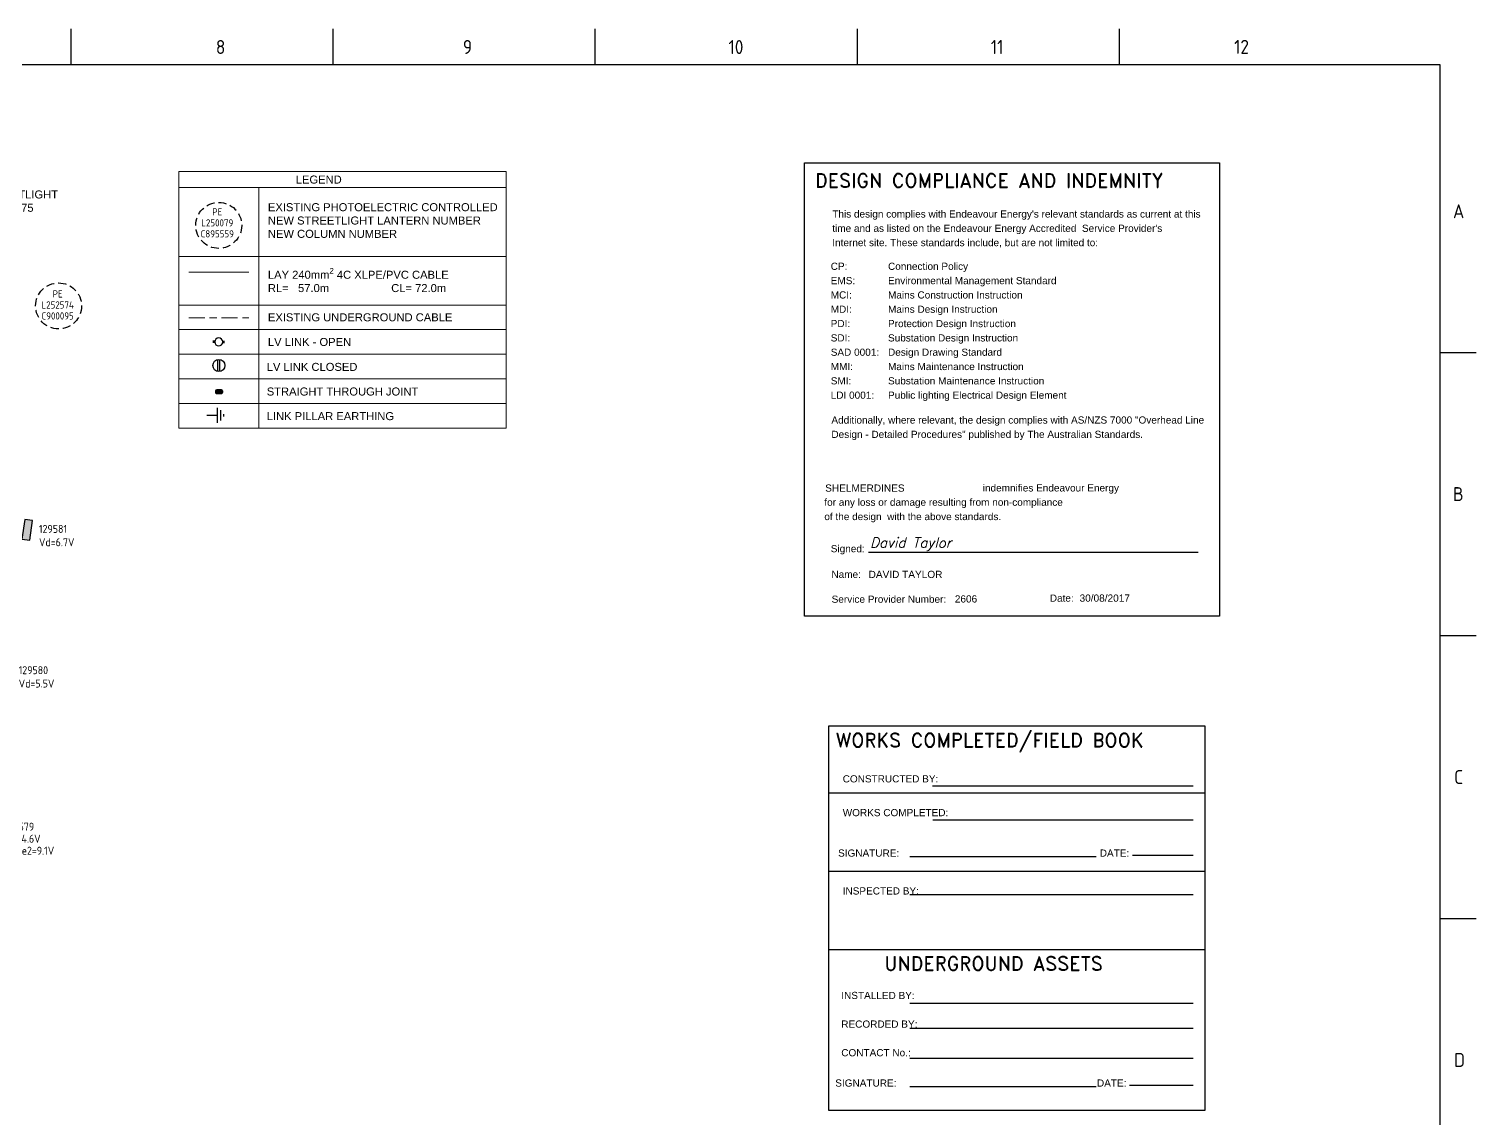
# Paper-space layout 'EE2' of a CAD drawing. Header units: metres, sheet in millimetres. Extents: x -9 to 824, y -5 to 581.
# Drawn here: x 462.6 to 824.3, y 308.6 to 581 of the extents above; entities that cross this region are included whole.
import ezdxf
from ezdxf.enums import TextEntityAlignment as Align

# ---------------------------------------------------------------- set-up
doc = ezdxf.new("R2010")
doc.units = ezdxf.units.M
for name, pattern in [('Cable Exist OH', [1, 1, 0]), ('Cable Exist UG', [8.2, 4, -1.2, 1.8, -1.2]), ('HIDDEN', [0.375, 0.25, -0.125])]:
    doc.linetypes.add(name, pattern=pattern)
doc.layers.get('0').update_dxf_attribs({"color": 6})
for name, color, linetype in [('Equip_HV_NEW', 2, 'Continuous'), ('Equip_LV_NEW', 2, 'Continuous'), ('Equip_SP_LV_NEW', 2, 'Continuous'), ('Mains_HV_NEW_U72', 2, 'Continuous'), ('NOTE 1TO1000_new', 7, 'Continuous'), ('NOTE 1TO500_NEW', 7, 'Continuous'), ('Notes', 7, 'Continuous'), ('SupportsUG_SP_LV_EXT', 7, 'Continuous'), ('Trench_SP_EXT', 7, 'Continuous')]:
    doc.layers.add(name, color=color, linetype=linetype)
doc.styles.add('Elec', font='romand__.ttf')
doc.styles.add('iecARIAL', font='arial.ttf', dxfattribs={"height": 2})
doc.styles.add('iecISOCP', font='isocp.shx')
doc.styles.add('IESYMBOL1', font='isocp.shx')
doc.styles.add('SCRIPTC', font='scriptc')
doc.styles.get("Standard").update_dxf_attribs({"font": 'arial.ttf'})
doc.linetypes.add('Cable New UG', pattern='A,7,-0.25,["x",Standard,S=2,R=0,X=0.2,Y=-0.8],-2.1', length=9.35)

# ---------------------------------------------------------------- blocks, each defined once
blk = doc.blocks.new('NOTE_WORKS-COMPLETED')
for p, q in [((89.67, 65.79), (-4.44, 65.79)), ((89.67, 46.21), (-4.44, 46.21)), ((89.44, 26.62), (-4.44, 26.62))]:
    blk.add_line(p, q)
at = {"color": 7, "linetype": 'Continuous', "lineweight": -3}
for p, q in [((21.53, 67.59), (86.7, 67.59)), ((21.64, 59.14), (86.7, 59.14)), ((15.87, 49.96), (62.4, 49.96)), ((71.48, 50.3), (86.7, 50.3)), ((15.87, 40.47), (86.7, 40.47)), ((15.87, 13.31), (86.7, 13.31)), ((15.87, 7.02), (86.7, 7.02)), ((15.87, -0.45), (86.7, -0.45)), ((70.78, -7.2), (86.7, -7.2)), ((15.87, -7.55), (62.4, -7.55))]:
    blk.add_line(p, q, dxfattribs=at)
blk.add_lwpolyline([(-4.44, -13.44), (89.67, -13.44), (89.67, 82.54), (-4.44, 82.54)], close=True)
at = {"color": 7, "lineweight": -3, "style": 'Elec'}
blk.add_text('WORKS COMPLETED/FIELD BOOK', height=3.5, dxfattribs=at).set_placement((-2.69, 79.04), align=Align.MIDDLE_LEFT)
at = {"color": 7, "lineweight": -3}
for s, p in [('CONSTRUCTED BY:', (-0.92, 69.38)), ('WORKS COMPLETED:', (-0.91, 60.93)), ('INSPECTED BY:', (-0.91, 41.35))]:
    blk.add_text(s, height=1.79, dxfattribs=at).set_placement(p, align=Align.MIDDLE_LEFT)
for s, p in [('SIGNATURE:', (5.57, 50.82)), ('DATE:', (67.02, 50.82)), ('SIGNATURE:', (4.87, -6.69)), ('DATE:', (66.32, -6.69))]:
    blk.add_text(s, height=1.79, dxfattribs=at).set_placement(p, align=Align.MIDDLE_CENTER)
at = {"color": 7, "lineweight": -3, "style": 'Elec'}
blk.add_text('UNDERGROUND ASSETS', height=3.5, dxfattribs=at).set_placement((9.48, 24.91), align=Align.TOP_LEFT)
at = {"color": 7, "lineweight": -3, "insert": (-1.27, 16.11), "char_height": 1.79, "attachment_point": 1, "line_spacing_factor": 1.2}
blk.add_mtext('INSTALLED BY:\\P\\PRECORDED BY:\\P\\PCONTACT No.:', dxfattribs=at)
blk = doc.blocks.new('*U49')
for p, q in [((-0.98, 5.17), (-1.48, 5.17)), ((-0.98, 4.83), (-1.48, 4.83)), ((0.98, 5.17), (1.48, 5.17)), ((0.98, 4.83), (1.48, 4.83))]:
    blk.add_line(p, q)
blk.add_lwpolyline([(0, 4, 1), (0, 6, 1)], format="xyb", close=True)
for tag, p, flags in [('ORIENTATION', (0, 0), 9), ('USAGE', (0, -0.2), 9), ('NOTES', (0, -0.4), 1)]:
    blk.add_attdef(tag, p, '', height=0.2, dxfattribs=dict(flags=flags))
blk = doc.blocks.new('LV_UG_LINKS_CLOSED_EXT')
for p, q in [((-0.25, -1.47902), (-0.25, 1.47902)), ((0.25, -1.47902), (0.25, 1.47902))]:
    blk.add_line(p, q)
blk.add_circle((0, 0), 1.5)
at = {"flags": 9}
for tag, p in [('ACTUAL_STATUS', (0, 0)), ('STATE', (0, -1)), ('SWITCH_TYPE', (0, -1.2)), ('OPERATING_VOLTAGE', (0, -0.6)), ('ORIENTATION', (0, -0.8)), ('CONSTRUCTED_VOLTAGE', (0, -0.2)), ('USAGE', (0, -1.4)), ('NO_PHASES', (0, -0.4)), ('NOTES', (0, -1.6))]:
    blk.add_attdef(tag, text='', height=0.2, dxfattribs=at).set_placement(p, align=Align.MIDDLE_LEFT)
at = {"flags": 1}
blk.add_attdef('Z', (0, 0), '', height=0.2, dxfattribs=at)
blk = doc.blocks.new('NOTE_DESIGN-COMPLIANCE')
blk.add_line((16, 16.01), (98.33, 16.01))
blk.add_lwpolyline([(0, 113.3), (103.74, 113.3), (103.74, 0), (0, 0)], close=True)
at = {"color": 7, "lineweight": -3, "style": 'Elec'}
blk.add_text('DESIGN COMPLIANCE AND INDEMNITY', height=3.5, dxfattribs=at).set_placement((2.6, 106.13), align=Align.BOTTOM_LEFT)
at = {"color": 7, "lineweight": -3}
for s, p in [('Signed:', (6.54, 17.75)), ('Name:', (6.71, 11.32)), ('Service Provider Number:', (6.76, 5.11)), ('Date: ', (61.29, 5.38))]:
    blk.add_text(s, height=1.79, dxfattribs=at).set_placement(p, align=Align.TOP_LEFT)
at = {"color": 7, "lineweight": -3, "char_height": 1.79, "line_spacing_factor": 1.2}
for s, insert, attachment_point in [("This design complies with Endeavour Energy's relevant standards as current at this \\Ptime and as listed on the Endeavour Energy Accredited  Service Provider's\\PInternet site. These standards include, but are not limited to:", (6.92, 92.16), 7), ('CP:^I^IConnection Policy\\PEMS:^I^IEnvironmental Management Standard\\PMCI:^I^IMains Construction Instruction\\PMDI:^I^IMains Design Instruction\\PPDI:^I^IProtection Design Instruction\\PSDI:^I^ISubstation Design Instruction\\PSAD 0001:^IDesign Drawing Standard\\PMMI:^I^IMains Maintenance Instruction\\PSMI:^I^ISubstation Maintenance Instruction\\PLDI 0001:^IPublic lighting Electrical Design Element ', (6.53, 88.36), 1), ('\\PAdditionally, where relevant, the design complies with AS/NZS 7000 "Overhead Line\\PDesign - Detailed Procedures" published by The Australian Standards.', (6.7, 53.5), 1), ('                                                         indemnifies Endeavour Energy \\Pfor any loss or damage resulting from non-compliance \\Pof the design  with the above standards.', (4.93, 32.94), 1)]:
    blk.add_mtext(s, dxfattribs=dict(at, insert=insert, attachment_point=attachment_point))
at = {"ltscale": 0.5}
for tag, p in [('COMPANYNAME', (5.15, 31.1)), ('NAME', (16, 9.52)), ('SPN', (37.54, 3.38)), ('DATE', (68.73, 3.59))]:
    blk.add_attdef(tag, p, '', height=1.8, dxfattribs=at)
blk = doc.blocks.new('PILLAR_EXT')
blk.add_hatch(color=256).paths.add_polyline_path([(-2.475, 0.99), (-2.475, -0.99), (2.475, -0.99), (2.475, 0.99)])
blk.add_lwpolyline([(-2.475, -0.99), (2.475, -0.99), (2.475, 0.99), (-2.475, 0.99)], close=True)
at = {"style": 'iecARIAL', "flags": 8}
blk.add_attdef('ASSET_NUM', (1.5, 3.5), '', height=2.5, dxfattribs=at)
for tag, p, flags in [('OWNED_BY', (0, -0.2), 9), ('STATE', (0, -0.4), 9), ('SUPPORT_TYPE', (0, -0.6), 9), ('STREETNAME', (0, -1.8), 9), ('SUBURB', (0, -2), 1), ('USAGE', (0, -0.8), 9), ('LEGEND', (0, -1), 9), ('LOCATION', (0, -1.2), 9), ('NOTES', (0, -1.4), 9), ('PARENT', (0, -1.6), 9)]:
    blk.add_attdef(tag, p, '', height=0.2, dxfattribs=dict(flags=flags))
blk = doc.blocks.new('HV_STJ_EXT')
h = blk.add_hatch(color=256)
edge = h.paths.add_edge_path()
edge.add_ellipse((-0.59, 0.13), major_axis=(0.226, 0.226), ratio=1, start_angle=45, end_angle=135)
edge.add_line((-0.91, 0.13), (-0.91, -0.13))
edge.add_ellipse((-0.59, -0.13), major_axis=(0.226, 0.226), ratio=1, start_angle=135, end_angle=225)
edge.add_line((-0.59, -0.45), (0.59, -0.45))
edge.add_ellipse((0.59, -0.13), major_axis=(-0.226, 0.226), ratio=1, start_angle=135, end_angle=225)
edge.add_line((0.91, -0.13), (0.91, 0.13))
edge.add_ellipse((0.59, 0.13), major_axis=(-0.226, 0.226), ratio=1, start_angle=225, end_angle=315)
edge.add_line((0.59, 0.45), (-0.59, 0.45))
blk.add_lwpolyline([(-0.91, 0.13), (-0.91, -0.13, 0.414214), (-0.59, -0.45), (0.59, -0.45, 0.414214), (0.91, -0.13), (0.91, 0.13, 0.414214), (0.59, 0.45), (-0.59, 0.45, 0.414214)], format="xyb", close=True)
for tag, flags, p in [('ORIENTATION', 9, (1.5, 0)), ('Z', 1, (1.5, -0.8)), ('USAGE', 9, (1.5, -0.2)), ('LEGEND', 9, (1.5, -0.4)), ('NOTES', 9, (1.5, -0.6))]:
    blk.add_attdef(tag, text='', height=0.2, dxfattribs=dict(flags=flags)).set_placement(p, align=Align.MIDDLE_LEFT)
blk = doc.blocks.new('m4')
at = {"layer": 'Notes', "color": 2, "linetype": 'Continuous'}
for points in [[(0, -1.95), (0, 0)], [(-1.43, -1.95), (1.43, -1.95)], [(-0.95, -2.52), (0.95, -2.52)], [(-0.24, -3.09), (0.24, -3.09)]]:
    blk.add_lwpolyline(points, dxfattribs=at)
blk = doc.blocks.new('A1_FRAME_TITLE')
at = {"layer": 'Notes', "linetype": 'Continuous'}
for p, q in [((482.19, 574.39), (482.19, 583.39)), ((547.7, 574.39), (547.7, 583.39)), ((613.21, 574.39), (613.21, 583.39)), ((678.72, 574.39), (678.72, 583.39)), ((744.23, 574.39), (744.23, 583.39)), ((833.35, 502.43), (824.35, 502.43)), ((824.37, 431.68), (833.35, 431.68)), ((824.35, 360.93), (833.35, 360.93))]:
    blk.add_line(p, q, dxfattribs=at)
at = {"layer": 'Notes', "color": 3, "linetype": 'Continuous'}
blk.add_line((824.37, 5.97), (824.37, 574.39), dxfattribs=at)
at = {"layer": 'Notes', "color": 3, "linetype": 'Continuous', "flags": 128}
blk.add_lwpolyline([(824.37, 574.39), (149.5, 574.39)], dxfattribs=at)
at = {"layer": 'Notes', "color": 7, "style": 'iecISOCP'}
for s, p in [('8', (518.36, 577.12)), ('9', (580.11, 577.12)), ('10', (646.5, 577.12)), ('11', (712.06, 577.12)), ('12', (772.87, 577.16)), ('A', (827.58, 536.06)), ('B', (827.58, 465.31)), ('C', (827.87, 394.56)), ('D', (827.87, 323.81))]:
    blk.add_text(s, height=3.5, dxfattribs=at).set_placement(p)
for tag, p in [('CAP_NO', (513.19, 43.46)), ('IE_NUM', (513.05, 37.81)), ('REF_No_1', (335.24, 32.31)), ('REF_1', (362.52, 32.31)), ('GEN_WO', (441.71, 31.76)), ('HV_SWITCH', (513.46, 32.16)), ('REF_No_2', (335.24, 26.31)), ('REF_2', (362.52, 26.31)), ('OH_WO', (441.71, 25.81)), ('UBD_REF', (513.05, 25.83)), ('REF_No_3', (335.24, 20.31)), ('REF_3', (362.52, 20.31)), ('UG_WO', (441.71, 20.05)), ('GIS_MAP_No', (513.05, 20.04)), ('REF_No_4', (335.24, 14.31)), ('REF_4', (362.52, 14.31)), ('SUB_WO', (441.71, 13.81)), ('HV_OP_DIAG', (513.33, 14.2)), ('LGA', (512.95, 7.78))]:
    blk.add_attdef(tag, p, '', height=2.5, dxfattribs=at)
at = {"layer": 'Notes', "style": 'iecISOCP'}
for tag, p in [('T1', (684.37, 39.47)), ('T2', (684.37, 34.35)), ('T3', (684.37, 28.92)), ('T4', (684.37, 23.66)), ('T5', (684.37, 18.23)), ('T6', (684.37, 12.97))]:
    blk.add_attdef(tag, text='', height=3.5, dxfattribs=at).set_placement(p, align=Align.CENTER)
at = {"layer": 'Notes', "color": 7, "style": 'iecISOCP'}
for tag, p in [('scale', (567.76, 33.27)), ('DRAWN', (567.76, 24.93)), ('DATE', (567.76, 16.88)), ('DESIGN', (605.62, 9.15))]:
    blk.add_attdef(tag, text='', height=2.5, dxfattribs=at).set_placement(p, align=Align.CENTER)
at = {"layer": 'Notes', "color": 4, "style": 'iecISOCP'}
blk.add_attdef('NUM', text='', height=7, dxfattribs=at).set_placement((792.37, 20.12), align=Align.MIDDLE_CENTER)
at = {"layer": 'Notes', "color": 1, "style": 'iecISOCP'}
blk.add_attdef('REV', text='', height=5, dxfattribs=at).set_placement((820.05, 17.1), align=Align.CENTER)
at = {"layer": 'Notes', "color": 7, "style": 'iecISOCP'}
for tag, p in [('NS', (790.71, 8.12)), ('SHTS', (805.41, 8.12))]:
    blk.add_attdef(tag, text='', height=2.5, dxfattribs=at).set_placement(p, align=Align.MIDDLE)
at = {"layer": 'Notes', "style": 'iecISOCP'}
blk.add_attdef('ExportID', (9.08, 2.39), '', height=2.5, dxfattribs=at)
at = {"layer": 'Notes', "style": 'iecISOCP', "flags": 1}
for tag, p in [('ProjectType', (14.17, -26.8)), ('ProjectNumber', (23.56, -26.82)), ('DrawingNumber', (35.51, -26.8)), ('ProjectDescription', (47.56, -26.83)), ('ExportDate', (60.28, -26.79)), ('ExportUserName', (69.15, -26.8)), ('DesignerCompanyName', (81.48, -26.79)), ('ExportAreaOfInterest', (97.1, -26.81)), ('GIS_SUCCESS', (112, -26.78)), ('CAD_SUCCESS', (121.79, -26.78)), ('DEPOTCODE', (132.11, -26.88)), ('ExportCategories', (140.08, -26.8)), ('Comments', (154.38, -26.88))]:
    blk.add_attdef(tag, p, '', height=1, dxfattribs=at)

psp = doc.layouts.new('EE2')

# ---------------------------------------------------------------- linework, layer by layer
at = {"layer": 'Mains_HV_NEW_U72', "color": 2, "linetype": 'Cable New UG', "lineweight": 0}
psp.add_line((502.5, 520.17), (517.5, 520.17), dxfattribs=at)
at = {"layer": 'NOTE 1TO1000_new', "linetype": 'HIDDEN', "lineweight": -3, "ltscale": 8}
for centre in [(510, 531.87), (469.97, 511.73)]:
    psp.add_circle(centre, 5.75, dxfattribs=at)
at = {"layer": 'Notes', "color": 2, "linetype": 'Continuous', "lineweight": 0}
for p, q in [((500, 545.32), (581.88, 545.32)), ((500, 545.32), (500, 481.15)), ((581.88, 545.32), (581.88, 481.15)), ((500, 541.32), (581.88, 541.32)), ((520, 541.32), (520, 481.15)), ((500, 524.07), (581.88, 524.07)), ((500, 524.07), (581.88, 524.07)), ((500, 511.96), (581.88, 511.96)), ((500, 505.8), (581.88, 505.8)), ((500, 499.64), (581.88, 499.64)), ((500, 493.48), (581.88, 493.48)), ((500, 487.32), (581.88, 487.32)), ((500, 481.15), (581.88, 481.15))]:
    psp.add_line(p, q, dxfattribs=at)
at = {"layer": 'Trench_SP_EXT', "linetype": 'Cable Exist UG', "lineweight": 0}
psp.add_line((502.5, 508.79), (517.5, 508.79), dxfattribs=at)

# ---------------------------------------------------------------- block references
at = {"layer": 'Equip_HV_NEW'}
psp.add_blockref('HV_STJ_EXT', (510.08, 490.28), dxfattribs=at)
at = {"layer": 'Equip_LV_NEW', "lineweight": 0}
psp.add_blockref('LV_UG_LINKS_CLOSED_EXT', (510.04, 496.83), dxfattribs=at)
at = {"layer": 'Equip_SP_LV_NEW', "rotation": 180}
psp.add_blockref('*U49', (510, 507.72), dxfattribs=at)
at = {"layer": 'Notes'}
for name, p in [('A1_FRAME_TITLE', (-9.08, -2.39)), ('NOTE_WORKS-COMPLETED', (666.88, 324.09))]:
    psp.add_blockref(name, p, dxfattribs=at)
at = {"layer": 'Notes', "color": 0, "lineweight": -3}
psp.add_blockref('NOTE_DESIGN-COMPLIANCE', (656.44, 434.18), dxfattribs=at).add_auto_attribs({'DATE': '30/08/2017', 'SPN': '2606', 'NAME': 'DAVID TAYLOR', 'COMPANYNAME': 'SHELMERDINES'})
at = {"layer": 'Notes', "color": 2, "xscale": -1.333333333333329, "yscale": 1.333333333333329, "zscale": 1.333333333333329, "rotation": 90}
psp.add_blockref('m4', (507.05, 484.37), dxfattribs=at)
at = {"layer": 'SupportsUG_SP_LV_EXT', "xscale": 0.9999500000000006, "yscale": 0.9999500000000006, "zscale": 0.9999500000000006, "rotation": 82.23536122426981}
psp.add_blockref('PILLAR_EXT', (462.14, 455.74), dxfattribs=at)

# ---------------------------------------------------------------- texts
at = {"layer": 'NOTE 1TO1000_new', "linetype": 'HIDDEN', "lineweight": -3, "ltscale": 8, "style": 'IESYMBOL1'}
for s, insert, char_height, width, attachment_point, line_spacing_factor in [('PE\\PL250079\\PC895559', (509.64, 536.16), 1.8, 4, 2, 0.916667), ('PE\\PL252574\\PC900095', (469.74, 515.63), 1.8, 2.8, 2, 0.916667), ('129579\\PVd=4.6V \\PVd/e2=9.1V', (456.53, 382.5), 2, 13.32, 1, 0.9)]:
    psp.add_mtext(s, dxfattribs=dict(at, insert=insert, char_height=char_height, width=width, attachment_point=attachment_point, line_spacing_factor=line_spacing_factor))
at = {"layer": 'NOTE 1TO1000_new', "char_height": 2, "width": 7.4086, "attachment_point": 1, "style": 'IESYMBOL1'}
for s, insert in [('129581\\PVd=6.7V', (465.07, 456.97)), ('129580\\PVd=5.5V', (460, 421.64))]:
    psp.add_mtext(s, dxfattribs=dict(at, insert=insert))
at = {"layer": 'NOTE 1TO500_NEW', "color": 7, "linetype": 'Cable Exist OH', "lineweight": 0, "insert": (457.89, 540.61), "char_height": 2, "width": 57.5144, "attachment_point": 2}
psp.add_mtext('\\A1;TO STREETLIGHT\\PL 252575', dxfattribs=at)
at = {"layer": 'Notes', "color": 2, "linetype": 'Continuous', "lineweight": 0}
for s, p in [('LV LINK CLOSED', (522, 496.49)), ('STRAIGHT THROUGH JOINT', (522, 490.33)), ('LINK PILLAR EARTHING', (522, 484.17))]:
    psp.add_text(s, height=2, dxfattribs=at).set_placement(p, align=Align.MIDDLE_LEFT)
at = {"layer": 'Notes', "color": 7, "style": 'SCRIPTC'}
psp.add_text('David Taylor', height=2.5, dxfattribs=at).set_placement((672.79, 453.79), align=Align.TOP_LEFT)
at = {"layer": 'Notes', "color": 2, "linetype": 'Continuous', "lineweight": 0, "char_height": 2}
for s, insert, width, attachment_point in [('LEGEND', (535, 543.32), 68, 5), ('\\A1;EXISTING PHOTOELECTRIC CONTROLLED\\PNEW STREETLIGHT LANTERN NUMBER \\PNEW COLUMN NUMBER', (522.29, 533.08), 58.0848, 4), ('\\A1;LAY 240mm{\\H0.7x;\\S2^ ;} 4C XLPE/PVC CABLE\\PRL=   57.0m                    CL= 72.0m', (522.29, 518.19), 50.513, 4), ('\\A1;EXISTING UNDERGROUND CABLE', (522.29, 508.87), 48, 4), ('\\A1;LV LINK - OPEN', (522.29, 502.71), 48, 4)]:
    psp.add_mtext(s, dxfattribs=dict(at, insert=insert, width=width, attachment_point=attachment_point))

doc.saveas('drawing.dxf')
